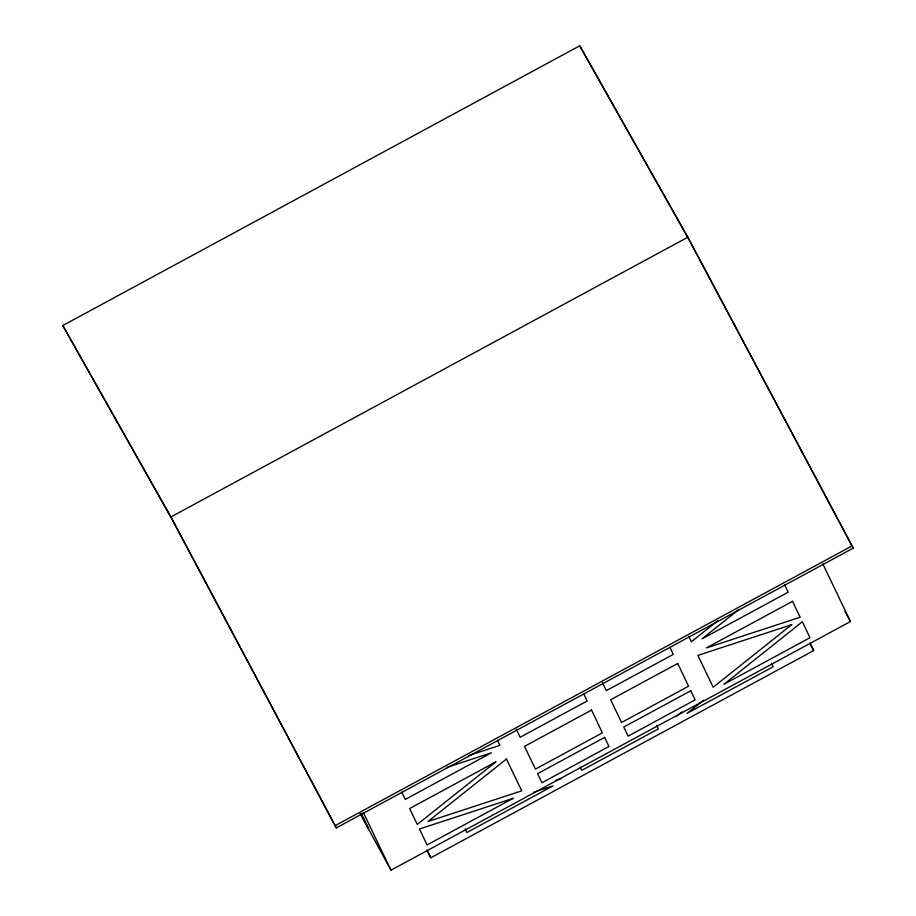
<?xml version="1.0" encoding="UTF-8"?>
<svg xmlns="http://www.w3.org/2000/svg" width="916" height="916" viewBox="0 0 916 916"><rect width="100%" height="100%" fill="white"/><g stroke="black" fill="none" stroke-linecap="round" stroke-linejoin="round"><path stroke-width="1.37" d="M717.915 620.601L691.374 641.738L688.924 636.643M738.525 609.758L702.034 638.83L788.184 592.205L784.668 584.855M676.42 716.266L681.951 711.858M703.671 700.145L687.08 713.358L773.23 666.733L771.467 663.058M62.78 325.546L579.702 45.8L687.824 237.221L853.22 548.146L336.298 827.892L172.002 519.235L62.78 325.546L170.903 516.956L336.298 827.892M170.903 516.956L687.824 237.221M335.21 825.614L852.132 545.879M360.24 813.786L390.972 870.2L850.46 621.54L822.82 563.867M426.696 850.243L430.795 857.777L813.706 650.566L810.065 642.975M468.66 755.586L499.918 745.349L497.48 740.254M446.584 767.482L491.434 752.803L405.284 799.428L401.758 792.077M556.104 780.214L561.542 778.428M534.028 792.111L553.058 785.882L466.908 832.507L465.145 828.831M844.976 611.487L850.46 621.54M810.282 644.28L813.706 650.566M360.366 813.465L368.53 828.453L361.488 813.752M853.22 548.146L688.924 239.488L579.702 45.8M670.043 647.555L673.317 654.379L606.312 690.641L602.488 682.672M656.726 725.483L658.364 728.896L581.774 770.345L580.149 766.932M583.893 694.179L587.167 701.003L520.151 737.265L516.338 729.296M427.165 850.197L430.795 857.777M363.343 812.526L390.972 870.2M495.796 761.906L417.272 824.457L409.647 808.53L495.796 761.906M506.456 758.998L427.932 821.549L521.719 790.852L506.456 758.998M791.699 624.689L713.175 687.24L697.912 655.387L791.699 624.689M802.359 621.781L723.835 684.332L809.984 637.708L802.359 621.781M591.518 710.095L524.513 746.368L535.413 769.108L602.419 732.846L591.518 710.095M677.68 663.47L610.663 699.744L621.563 722.484L688.58 686.221L677.68 663.47M792.546 601.308L706.396 647.933L800.172 617.235L792.546 601.308M604.606 737.403L537.589 773.665L541.951 782.768L608.957 746.494L604.606 737.403M690.756 690.779L623.75 727.041L628.113 736.143L695.118 699.87L690.756 690.779M513.235 798.305L427.085 844.93L419.448 829.003L513.235 798.305"/></g></svg>
